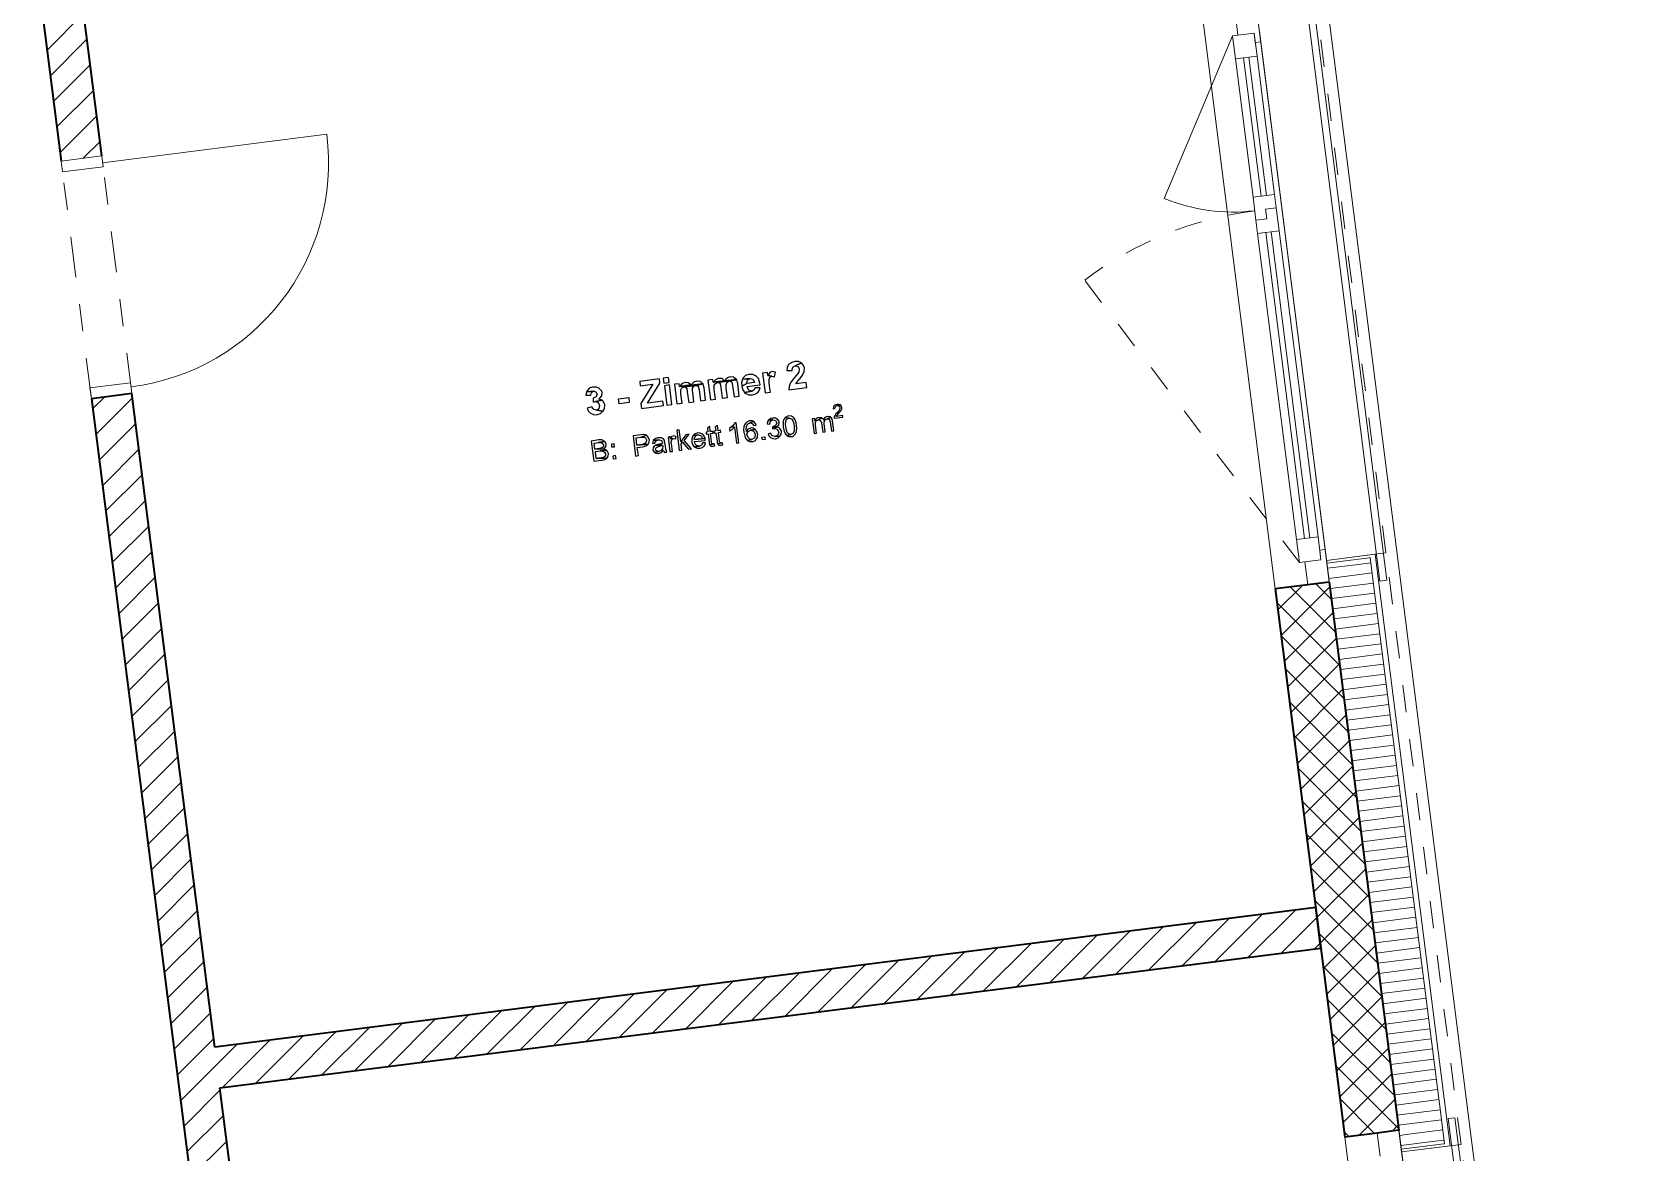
# Model space of a CAD drawing. Header units: metres. Extents: x 2713679.5 to 2713747.3, y 1226017.1 to 1226104.2.
# Drawn here: x 2713704.99 to 2713710.88, y 1226028.69 to 1226032.81 of the extents above; entities that cross this region are included whole.
import ezdxf

# ---------------------------------------------------------------- set-up
doc = ezdxf.new("R2010")
doc.units = ezdxf.units.M
doc.header["$MEASUREMENT"] = 0
doc.linetypes.add('Strich 2_1mm', pattern=[0.15, 0.1, -0.05])
doc.linetypes.add('Strichpunkt 3_1_1mm Achsen', pattern=[0.25, 0.15, -0.05, 0, -0.05])
doc.layers.add('plangrafiken', color=251, linetype='Continuous')
doc.layers.add('waende_stuetzen', color=250, linetype='Continuous')
doc.layers.add('texte', color=7, linetype='Continuous', true_color=0x000000)

msp = doc.modelspace()

# ---------------------------------------------------------------- linework, layer by layer
at = {"layer": 'plangrafiken', "color": 7, "linetype": 'Continuous', "lineweight": 13}
for p, q in [((2713709.6726, 1226032.9325), (2713709.9445, 1226030.7897)), ((2713709.9693, 1226030.7929), (2713709.6974, 1226032.9357)), ((2713709.9445, 1226030.7897), (2713709.9693, 1226030.7929)), ((2713710.2198, 1226028.8187), (2713710.195, 1226028.8156)), ((2713710.195, 1226028.8156), (2713710.467, 1226026.6728)), ((2713710.4918, 1226026.6759), (2713710.2198, 1226028.8187))]:
    msp.add_line(p, q, dxfattribs=at)
at = {"layer": 'texte'}
for points in [[(2713707.7959, 1226031.5961), (2713707.7843, 1226031.593), (2713707.7742, 1226031.5868), (2713707.7735, 1226031.586), (2713707.768, 1226031.5759), (2713707.7665, 1226031.5628), (2713707.7858, 1226031.5635), (2713707.7858, 1226031.5643), (2713707.7882, 1226031.5759), (2713707.7975, 1226031.5806), (2713707.8199, 1226031.5914), (2713707.8199, 1226031.5914), (2713707.8091, 1226031.5961)], [(2713707.8199, 1226031.5914), (2713707.7975, 1226031.5806), (2713707.8075, 1226031.5783), (2713707.8122, 1226031.569), (2713707.8122, 1226031.569), (2713707.8099, 1226031.5566), (2713707.806, 1226031.5512), (2713707.7959, 1226031.5388), (2713707.7897, 1226031.5318), (2713707.782, 1226031.521), (2713707.7773, 1226031.5124), (2713707.775, 1226031.5047), (2713707.7735, 1226031.4923), (2713707.8401, 1226031.5008), (2713707.8377, 1226031.5186), (2713707.7998, 1226031.514), (2713707.8037, 1226031.5194), (2713707.8044, 1226031.521), (2713707.813, 1226031.5318), (2713707.8176, 1226031.5372), (2713707.8238, 1226031.5457), (2713707.8253, 1226031.5488), (2713707.83, 1226031.5597), (2713707.83, 1226031.5604), (2713707.8308, 1226031.5728), (2713707.8277, 1226031.5821)], [(2713707.2987, 1226031.5326), (2713707.226, 1226031.5233), (2713707.2283, 1226031.507), (2713707.274, 1226031.5124), (2713707.2306, 1226031.442), (2713707.2329, 1226031.4234), (2713707.3135, 1226031.4342), (2713707.3111, 1226031.4505), (2713707.2546, 1226031.4435), (2713707.3003, 1226031.5171)], [(2713707.332, 1226031.5372), (2713707.3127, 1226031.5349), (2713707.315, 1226031.5171), (2713707.3344, 1226031.5194)], [(2713707.3359, 1226031.5101), (2713707.3166, 1226031.507), (2713707.3259, 1226031.4358), (2713707.3444, 1226031.4381)], [(2713707.3708, 1226031.514), (2713707.3537, 1226031.5124), (2713707.363, 1226031.4404), (2713707.3816, 1226031.4427), (2713707.377, 1226031.4776), (2713707.377, 1226031.4807), (2713707.377, 1226031.4923), (2713707.3808, 1226031.5), (2713707.3886, 1226031.5031), (2713707.4319, 1226031.5086), (2713707.459, 1226031.514), (2713707.4583, 1226031.5148), (2713707.3723, 1226031.5047)], [(2713707.4358, 1226031.524), (2713707.4242, 1226031.5202), (2713707.4234, 1226031.5194), (2713707.4149, 1226031.5101), (2713707.3723, 1226031.5047), (2713707.4583, 1226031.5148), (2713707.449, 1226031.5225), (2713707.4482, 1226031.5233)], [(2713707.3932, 1226031.5186), (2713707.3917, 1226031.5186), (2713707.3808, 1226031.514), (2713707.3723, 1226031.5047), (2713707.4149, 1226031.5101), (2713707.4056, 1226031.5171), (2713707.4056, 1226031.5179)], [(2713707.4319, 1226031.5086), (2713707.3886, 1226031.5031), (2713707.3948, 1226031.5024), (2713707.3986, 1226031.4985), (2713707.3986, 1226031.4977), (2713707.401, 1226031.4853), (2713707.4064, 1226031.4458), (2713707.425, 1226031.4482), (2713707.4211, 1226031.483), (2713707.4203, 1226031.4861), (2713707.4203, 1226031.4977), (2713707.425, 1226031.5055)], [(2713707.459, 1226031.514), (2713707.4319, 1226031.5086), (2713707.4405, 1226031.5055), (2713707.4412, 1226031.5047), (2713707.4443, 1226031.4923), (2713707.4498, 1226031.4513), (2713707.4683, 1226031.4536), (2713707.4629, 1226031.4993), (2713707.4621, 1226031.5031)], [(2713707.4947, 1226031.5302), (2713707.4769, 1226031.5279), (2713707.4862, 1226031.4559), (2713707.5047, 1226031.4582), (2713707.5001, 1226031.4931), (2713707.5001, 1226031.4962), (2713707.5001, 1226031.5086), (2713707.504, 1226031.5155), (2713707.5117, 1226031.5194), (2713707.5551, 1226031.5248), (2713707.5822, 1226031.5295), (2713707.5814, 1226031.5302), (2713707.4954, 1226031.5202)], [(2713707.5589, 1226031.5395), (2713707.5473, 1226031.5357), (2713707.5466, 1226031.5349), (2713707.538, 1226031.5256), (2713707.4954, 1226031.5202), (2713707.5814, 1226031.5302), (2713707.5721, 1226031.538), (2713707.5713, 1226031.5388)], [(2713707.5164, 1226031.5341), (2713707.5148, 1226031.5341), (2713707.504, 1226031.5295), (2713707.4954, 1226031.5202), (2713707.538, 1226031.5256), (2713707.5287, 1226031.5333), (2713707.5287, 1226031.5333)], [(2713707.5551, 1226031.5248), (2713707.5117, 1226031.5194), (2713707.5179, 1226031.5186), (2713707.5218, 1226031.514), (2713707.5218, 1226031.514), (2713707.5241, 1226031.5008), (2713707.5295, 1226031.4613), (2713707.5481, 1226031.4636), (2713707.5442, 1226031.4985), (2713707.5435, 1226031.5016), (2713707.5435, 1226031.5132), (2713707.5481, 1226031.521)], [(2713707.5822, 1226031.5295), (2713707.5551, 1226031.5248), (2713707.5636, 1226031.5217), (2713707.5644, 1226031.521), (2713707.5675, 1226031.5078), (2713707.5729, 1226031.4667), (2713707.5915, 1226031.4691), (2713707.5861, 1226031.5155), (2713707.5853, 1226031.5186)], [(2713707.6039, 1226031.531), (2713707.6, 1226031.5194), (2713707.6008, 1226031.5062), (2713707.6194, 1226031.5155), (2713707.6194, 1226031.5171), (2713707.6217, 1226031.5287), (2713707.6317, 1226031.5341)], [(2713707.6286, 1226031.5488), (2713707.6263, 1226031.5481), (2713707.6147, 1226031.5442), (2713707.6062, 1226031.5357), (2713707.6039, 1226031.531), (2713707.6317, 1226031.5341), (2713707.6418, 1226031.531), (2713707.6426, 1226031.5302), (2713707.648, 1226031.5194), (2713707.6194, 1226031.5155), (2713707.6008, 1226031.5062), (2713707.6008, 1226031.5047), (2713707.6046, 1226031.4923), (2713707.6108, 1226031.4822), (2713707.6387, 1226031.4877), (2713707.6379, 1226031.4877), (2713707.6271, 1226031.4915), (2713707.6255, 1226031.4923), (2713707.6209, 1226031.5039), (2713707.6681, 1226031.5101), (2713707.6658, 1226031.5217), (2713707.6619, 1226031.5333), (2713707.655, 1226031.5411), (2713707.6519, 1226031.5434), (2713707.641, 1226031.5481)], [(2713707.6952, 1226031.5558), (2713707.6774, 1226031.5535), (2713707.6867, 1226031.4815), (2713707.7061, 1226031.4838), (2713707.703, 1226031.5062), (2713707.7014, 1226031.521), (2713707.7014, 1226031.5302), (2713707.7045, 1226031.5388), (2713707.7115, 1226031.5419), (2713707.6968, 1226031.545)], [(2713707.7115, 1226031.5589), (2713707.7038, 1226031.5558), (2713707.7038, 1226031.5558), (2713707.6968, 1226031.545), (2713707.7115, 1226031.5419), (2713707.7208, 1226031.5395), (2713707.7247, 1226031.5573), (2713707.7239, 1226031.5573)], [(2713707.0308, 1226031.4853), (2713707.0285, 1226031.4729), (2713707.0463, 1226031.4722), (2713707.0494, 1226031.4822), (2713707.0571, 1226031.4869)], [(2713707.0556, 1226031.5024), (2713707.0525, 1226031.5016), (2713707.0409, 1226031.4977), (2713707.0401, 1226031.4969), (2713707.0316, 1226031.4877), (2713707.0308, 1226031.4853), (2713707.0571, 1226031.4869), (2713707.0649, 1226031.4846), (2713707.0695, 1226031.4768), (2713707.0664, 1226031.4675), (2713707.0664, 1226031.4667), (2713707.0548, 1226031.4621), (2713707.0548, 1226031.4466), (2713707.0633, 1226031.4489), (2713707.0881, 1226031.4544), (2713707.0765, 1226031.4582), (2713707.0788, 1226031.4598), (2713707.0866, 1226031.4698), (2713707.0881, 1226031.4807), (2713707.0866, 1226031.4869), (2713707.0788, 1226031.4962), (2713707.0788, 1226031.4969), (2713707.068, 1226031.5016)], [(2713707.0881, 1226031.4544), (2713707.0633, 1226031.4489), (2713707.0734, 1226031.4458), (2713707.0734, 1226031.4458), (2713707.0788, 1226031.435), (2713707.0788, 1226031.4342), (2713707.0765, 1226031.4226), (2713707.0672, 1226031.4172), (2713707.092, 1226031.4141), (2713707.0974, 1226031.4249), (2713707.0982, 1226031.4365), (2713707.0974, 1226031.4412), (2713707.0912, 1226031.4513)], [(2713707.1508, 1226031.4404), (2713707.1485, 1226031.459), (2713707.1857, 1226031.4636), (2713707.188, 1226031.4451), (2713707.1508, 1226031.4404)], [(2713707.6496, 1226031.5), (2713707.6457, 1226031.4915), (2713707.6387, 1226031.4877), (2713707.6108, 1226031.4822), (2713707.6163, 1226031.4784), (2713707.6271, 1226031.4737), (2713707.6403, 1226031.4737), (2713707.6488, 1226031.476), (2713707.6588, 1226031.4815), (2713707.6635, 1226031.4877), (2713707.6689, 1226031.4993)], [(2713707.0509, 1226031.4296), (2713707.0331, 1226031.4249), (2713707.037, 1226031.4149), (2713707.0455, 1226031.4063), (2713707.0564, 1226031.4017), (2713707.0687, 1226031.4009), (2713707.0711, 1226031.4017), (2713707.0827, 1226031.4056), (2713707.0912, 1226031.4133), (2713707.092, 1226031.4141), (2713707.0672, 1226031.4172), (2713707.0571, 1226031.4195)], [(2713707.7138, 1226031.3885), (2713707.7076, 1226031.387), (2713707.6999, 1226031.3816), (2713707.7154, 1226031.3816), (2713707.7154, 1226031.3816), (2713707.7247, 1226031.3792), (2713707.7293, 1226031.3715), (2713707.7293, 1226031.3692), (2713707.7254, 1226031.3614), (2713707.7239, 1226031.3607), (2713707.7154, 1226031.3568), (2713707.7309, 1226031.356), (2713707.7371, 1226031.363), (2713707.7386, 1226031.3723), (2713707.7386, 1226031.373), (2713707.7347, 1226031.3816), (2713707.734, 1226031.3823), (2713707.7254, 1226031.3878), (2713707.7239, 1226031.3885)], [(2713707.7603, 1226031.3901), (2713707.7572, 1226031.3862), (2713707.7533, 1226031.3769), (2713707.7533, 1226031.3746), (2713707.7525, 1226031.3661), (2713707.7533, 1226031.3552), (2713707.7541, 1226031.3506), (2713707.7564, 1226031.3405), (2713707.7603, 1226031.332), (2713707.7649, 1226031.3258), (2713707.7649, 1226031.325), (2713707.7812, 1226031.3281), (2713707.7781, 1226031.3281), (2713707.7704, 1226031.3328), (2713707.768, 1226031.3359), (2713707.7649, 1226031.3444), (2713707.7626, 1226031.356), (2713707.7618, 1226031.3653), (2713707.7626, 1226031.3754), (2713707.7642, 1226031.3823), (2713707.7657, 1226031.3847), (2713707.7735, 1226031.3885)], [(2713707.7727, 1226031.3963), (2713707.7673, 1226031.3947), (2713707.7603, 1226031.3901), (2713707.7735, 1226031.3885), (2713707.7773, 1226031.3885), (2713707.7851, 1226031.3839), (2713707.7874, 1226031.3808), (2713707.7905, 1226031.3723), (2713707.7928, 1226031.3599), (2713707.7936, 1226031.3521), (2713707.7928, 1226031.3421), (2713707.7913, 1226031.3351), (2713707.7889, 1226031.332), (2713707.7812, 1226031.3281), (2713707.7649, 1226031.325), (2713707.7727, 1226031.3212), (2713707.7827, 1226031.3204), (2713707.7882, 1226031.3212), (2713707.7951, 1226031.3266), (2713707.7982, 1226031.3304), (2713707.8021, 1226031.3397), (2713707.8021, 1226031.3413), (2713707.8029, 1226031.3506), (2713707.8021, 1226031.3614), (2713707.8006, 1226031.3707), (2713707.7982, 1226031.3785), (2713707.7967, 1226031.3816), (2713707.792, 1226031.3893), (2713707.7913, 1226031.3901), (2713707.7835, 1226031.3955), (2713707.7827, 1226031.3955)], [(2713707.8834, 1226031.3901), (2713707.8834, 1226031.3901), (2713707.8741, 1226031.387), (2713707.8687, 1226031.3792), (2713707.8757, 1226031.3792), (2713707.8826, 1226031.3823), (2713707.8943, 1226031.3893), (2713707.8935, 1226031.3893)], [(2713707.8943, 1226031.3893), (2713707.8826, 1226031.3823), (2713707.8904, 1226031.38), (2713707.8904, 1226031.38), (2713707.8935, 1226031.3715), (2713707.8981, 1226031.3366), (2713707.9074, 1226031.3374), (2713707.9036, 1226031.3684), (2713707.9036, 1226031.373), (2713707.9059, 1226031.3816), (2713707.9067, 1226031.3823), (2713707.9005, 1226031.3831)], [(2713707.9159, 1226031.3947), (2713707.9144, 1226031.3939), (2713707.9059, 1226031.3909), (2713707.9005, 1226031.3831), (2713707.9067, 1226031.3823), (2713707.9144, 1226031.3862), (2713707.9283, 1226031.3916), (2713707.9252, 1226031.3932)], [(2713707.9283, 1226031.3916), (2713707.9144, 1226031.3862), (2713707.9206, 1226031.3854), (2713707.9237, 1226031.3823), (2713707.926, 1226031.3746), (2713707.9299, 1226031.3405), (2713707.9392, 1226031.3413), (2713707.9345, 1226031.3785), (2713707.933, 1226031.3847)], [(2713707.9508, 1226031.4389), (2713707.9454, 1226031.4373), (2713707.9407, 1226031.4342), (2713707.9376, 1226031.4296), (2713707.9369, 1226031.4226), (2713707.9431, 1226031.4234), (2713707.9431, 1226031.4249), (2713707.9446, 1226031.4303), (2713707.9461, 1226031.4319), (2713707.9516, 1226031.4342), (2713707.9632, 1226031.4365), (2713707.9578, 1226031.4389)], [(2713707.9632, 1226031.4365), (2713707.9516, 1226031.4342), (2713707.9523, 1226031.4342), (2713707.9585, 1226031.4327), (2713707.9593, 1226031.4327), (2713707.9616, 1226031.4265), (2713707.9616, 1226031.4257), (2713707.9601, 1226031.4195), (2713707.9593, 1226031.418), (2713707.9562, 1226031.4133), (2713707.9508, 1226031.4071), (2713707.9469, 1226031.404), (2713707.9438, 1226031.3994), (2713707.9431, 1226031.3978), (2713707.9407, 1226031.3916), (2713707.94, 1226031.3878), (2713707.9725, 1226031.3916), (2713707.9717, 1226031.3978), (2713707.9477, 1226031.3947), (2713707.95, 1226031.3978), (2713707.9508, 1226031.3994), (2713707.9562, 1226031.4056), (2713707.9609, 1226031.411), (2713707.9647, 1226031.4149), (2713707.9647, 1226031.4156), (2713707.9678, 1226031.4218), (2713707.9678, 1226031.4272), (2713707.9671, 1226031.4319)], [(2713707.3715, 1226031.3452), (2713707.3622, 1226031.3436), (2713707.3715, 1226031.2693), (2713707.3808, 1226031.2708), (2713707.3785, 1226031.2925), (2713707.3839, 1226031.2995), (2713707.377, 1226031.3026)], [(2713707.4389, 1226031.3343), (2713707.4374, 1226031.3335), (2713707.4281, 1226031.3304), (2713707.4219, 1226031.3243), (2713707.4397, 1226031.3266), (2713707.4436, 1226031.3266), (2713707.4521, 1226031.3227), (2713707.4529, 1226031.3219), (2713707.4567, 1226031.3126), (2713707.4265, 1226031.3095), (2713707.466, 1226031.3134), (2713707.4629, 1226031.3219), (2713707.4575, 1226031.3289), (2713707.4567, 1226031.3297), (2713707.4482, 1226031.3335)], [(2713707.4831, 1226031.3576), (2713707.4745, 1226031.3514), (2713707.4761, 1226031.3374), (2713707.4699, 1226031.3366), (2713707.4707, 1226031.3297), (2713707.4776, 1226031.3304), (2713707.4815, 1226031.2995), (2713707.4815, 1226031.2979), (2713707.4838, 1226031.2886), (2713707.4962, 1226031.2933), (2713707.4931, 1226031.2933), (2713707.4916, 1226031.2948), (2713707.49, 1226031.3002), (2713707.4862, 1226031.332), (2713707.4954, 1226031.3328), (2713707.4947, 1226031.3397), (2713707.4854, 1226031.339)], [(2713707.5117, 1226031.3614), (2713707.5032, 1226031.3545), (2713707.5055, 1226031.3413), (2713707.4985, 1226031.3405), (2713707.4993, 1226031.3335), (2713707.5063, 1226031.3343), (2713707.5102, 1226031.3033), (2713707.5102, 1226031.301), (2713707.5125, 1226031.2925), (2713707.5256, 1226031.2971), (2713707.5218, 1226031.2971), (2713707.5202, 1226031.2987), (2713707.5195, 1226031.3041), (2713707.5156, 1226031.3351), (2713707.5241, 1226031.3366), (2713707.5233, 1226031.3436), (2713707.514, 1226031.3421)], [(2713707.5636, 1226031.356), (2713707.5558, 1226031.3498), (2713707.5566, 1226031.3405), (2713707.5574, 1226031.3413), (2713707.5659, 1226031.3467), (2713707.5667, 1226031.3475), (2713707.5737, 1226031.3545)], [(2713707.5806, 1226031.3715), (2713707.5752, 1226031.3715), (2713707.5737, 1226031.3684), (2713707.5682, 1226031.3599), (2713707.5636, 1226031.356), (2713707.5737, 1226031.3545), (2713707.5814, 1226031.2964), (2713707.5899, 1226031.2971)], [(2713707.6302, 1226031.3785), (2713707.6279, 1226031.3777), (2713707.6194, 1226031.3738), (2713707.6132, 1226031.3676), (2713707.6108, 1226031.3637), (2713707.6085, 1226031.356), (2713707.6077, 1226031.3467), (2713707.6085, 1226031.3351), (2713707.6093, 1226031.3335), (2713707.6116, 1226031.3227), (2713707.6147, 1226031.3142), (2713707.6194, 1226031.308), (2713707.6217, 1226031.3064), (2713707.6379, 1226031.3095), (2713707.6302, 1226031.3111), (2713707.624, 1226031.3165), (2713707.6209, 1226031.3258), (2713707.6201, 1226031.3289), (2713707.6232, 1226031.3374), (2713707.6248, 1226031.3397), (2713707.6178, 1226031.3397), (2713707.617, 1226031.349), (2713707.6178, 1226031.3568), (2713707.6186, 1226031.3591), (2713707.6232, 1226031.3668), (2713707.631, 1226031.3707), (2713707.6457, 1226031.3754), (2713707.6403, 1226031.3777)], [(2713707.6341, 1226031.3521), (2713707.6333, 1226031.3514), (2713707.6248, 1226031.3483), (2713707.6232, 1226031.3475), (2713707.6178, 1226031.3397), (2713707.6248, 1226031.3397), (2713707.6333, 1226031.3436), (2713707.6503, 1226031.3467), (2713707.6434, 1226031.3514)], [(2713707.6503, 1226031.3467), (2713707.6333, 1226031.3436), (2713707.6356, 1226031.3436), (2713707.6441, 1226031.3405), (2713707.6465, 1226031.3382), (2713707.6503, 1226031.3289), (2713707.6503, 1226031.3243), (2713707.6472, 1226031.3157), (2713707.6465, 1226031.3142), (2713707.6379, 1226031.3095), (2713707.6217, 1226031.3064), (2713707.6294, 1226031.3026), (2713707.6395, 1226031.3018), (2713707.6426, 1226031.3026), (2713707.6511, 1226031.3064), (2713707.6526, 1226031.3088), (2713707.6581, 1226031.3173), (2713707.6588, 1226031.3212), (2713707.6596, 1226031.3304), (2713707.6588, 1226031.3304), (2713707.6565, 1226031.3397)], [(2713707.6457, 1226031.3754), (2713707.631, 1226031.3707), (2713707.6317, 1226031.3707), (2713707.6403, 1226031.3676), (2713707.6449, 1226031.3607), (2713707.6542, 1226031.3622), (2713707.6519, 1226031.3684)], [(2713707.6999, 1226031.3816), (2713707.696, 1226031.3761), (2713707.6945, 1226031.3668), (2713707.7038, 1226031.3661), (2713707.7038, 1226031.3684), (2713707.7069, 1226031.3769), (2713707.7069, 1226031.3769), (2713707.7154, 1226031.3816)], [(2713707.7069, 1226031.3335), (2713707.6976, 1226031.3304), (2713707.7007, 1226031.3235), (2713707.7069, 1226031.3165), (2713707.7146, 1226031.3134), (2713707.7239, 1226031.3126), (2713707.7254, 1226031.3126), (2713707.734, 1226031.3157), (2713707.7409, 1226031.3219), (2713707.7231, 1226031.3204), (2713707.7223, 1226031.3204), (2713707.7138, 1226031.3227), (2713707.7115, 1226031.3243)], [(2713707.7138, 1226031.3568), (2713707.7138, 1226031.349), (2713707.72, 1226031.3506), (2713707.7301, 1226031.356), (2713707.7309, 1226031.356), (2713707.7154, 1226031.3568)], [(2713707.7301, 1226031.356), (2713707.72, 1226031.3506), (2713707.7223, 1226031.3506), (2713707.7309, 1226031.3475), (2713707.7324, 1226031.3467), (2713707.7363, 1226031.3382), (2713707.7371, 1226031.3351), (2713707.7332, 1226031.3266), (2713707.7316, 1226031.3243), (2713707.7231, 1226031.3204), (2713707.7409, 1226031.3219), (2713707.7456, 1226031.3297), (2713707.7464, 1226031.339), (2713707.7456, 1226031.3428), (2713707.7409, 1226031.3506), (2713707.7386, 1226031.3529)], [(2713707.8679, 1226031.387), (2713707.8594, 1226031.3862), (2713707.8664, 1226031.332), (2713707.8757, 1226031.3335), (2713707.8718, 1226031.3614), (2713707.8718, 1226031.3637), (2713707.8718, 1226031.373), (2713707.8757, 1226031.3792), (2713707.8687, 1226031.3792)], [(2713707.0757, 1226031.308), (2713707.0478, 1226031.3041), (2713707.0579, 1226031.2298), (2713707.0858, 1226031.2336), (2713707.0889, 1226031.2336), (2713707.0982, 1226031.236), (2713707.1051, 1226031.2406), (2713707.0664, 1226031.2398), (2713707.0633, 1226031.2654), (2713707.0804, 1226031.2677), (2713707.1036, 1226031.2708), (2713707.0951, 1226031.2747), (2713707.0959, 1226031.2755), (2713707.0618, 1226031.2739), (2713707.0595, 1226031.2964), (2713707.0742, 1226031.2987), (2713707.0982, 1226031.3026), (2713707.0897, 1226031.3072), (2713707.0866, 1226031.308)], [(2713707.0982, 1226031.3026), (2713707.0742, 1226031.2987), (2713707.0765, 1226031.2987), (2713707.0858, 1226031.2987), (2713707.0912, 1226031.2956), (2713707.0935, 1226031.2894), (2713707.0928, 1226031.2824), (2713707.0873, 1226031.2786), (2713707.078, 1226031.2762), (2713707.0618, 1226031.2739), (2713707.0959, 1226031.2755), (2713707.102, 1226031.2824), (2713707.1028, 1226031.2917), (2713707.1028, 1226031.2925), (2713707.099, 1226031.301)], [(2713707.1036, 1226031.2708), (2713707.0804, 1226031.2677), (2713707.0819, 1226031.2677), (2713707.0912, 1226031.2677), (2713707.0974, 1226031.2638), (2713707.1005, 1226031.2569), (2713707.1005, 1226031.2507), (2713707.0966, 1226031.246), (2713707.0912, 1226031.2429), (2713707.085, 1226031.2422), (2713707.0664, 1226031.2398), (2713707.1051, 1226031.2406), (2713707.1098, 1226031.2484), (2713707.1106, 1226031.2491), (2713707.1113, 1226031.2584), (2713707.1106, 1226031.2608), (2713707.1059, 1226031.2693)], [(2713707.1322, 1226031.2941), (2713707.1222, 1226031.2925), (2713707.123, 1226031.2824), (2713707.1338, 1226031.2832)], [(2713707.2298, 1226031.3274), (2713707.2019, 1226031.3235), (2713707.2112, 1226031.2491), (2713707.2213, 1226031.2507), (2713707.2174, 1226031.2809), (2713707.236, 1226031.2832), (2713707.2422, 1226031.284), (2713707.2515, 1226031.2879), (2713707.2577, 1226031.2925), (2713707.2159, 1226031.2894), (2713707.2128, 1226031.3157), (2713707.2321, 1226031.3188), (2713707.2507, 1226031.3258), (2713707.2507, 1226031.3258), (2713707.2414, 1226031.3281), (2713707.2399, 1226031.3281)], [(2713707.2507, 1226031.3258), (2713707.2321, 1226031.3188), (2713707.2414, 1226031.3188), (2713707.2476, 1226031.3157), (2713707.2515, 1226031.308), (2713707.2515, 1226031.3057), (2713707.2484, 1226031.2971), (2713707.2453, 1226031.2948), (2713707.2352, 1226031.2917), (2713707.2159, 1226031.2894), (2713707.2577, 1226031.2925), (2713707.2608, 1226031.2995), (2713707.2616, 1226031.3095), (2713707.2608, 1226031.3103), (2713707.2577, 1226031.3188)], [(2713707.2755, 1226031.3057), (2713707.2755, 1226031.3057), (2713707.2732, 1226031.2964), (2713707.2817, 1226031.2964), (2713707.2856, 1226031.3049), (2713707.2856, 1226031.3049), (2713707.2949, 1226031.308)], [(2713707.2856, 1226031.2886), (2713707.2794, 1226031.2848), (2713707.2755, 1226031.2793), (2713707.2747, 1226031.2716), (2713707.2755, 1226031.2685), (2713707.2809, 1226031.2615), (2713707.2964, 1226031.2662), (2713707.2879, 1226031.2677), (2713707.284, 1226031.2731), (2713707.2848, 1226031.2778), (2713707.2879, 1226031.2809), (2713707.2956, 1226031.284), (2713707.3026, 1226031.2863), (2713707.3104, 1226031.2894)], [(2713707.2949, 1226031.3157), (2713707.2918, 1226031.3157), (2713707.2833, 1226031.3126), (2713707.2825, 1226031.3126), (2713707.2755, 1226031.3057), (2713707.2949, 1226031.308), (2713707.2972, 1226031.308), (2713707.3057, 1226031.3064), (2713707.3096, 1226031.2987), (2713707.3096, 1226031.2964), (2713707.3042, 1226031.2941), (2713707.2933, 1226031.291), (2713707.2856, 1226031.2886), (2713707.3104, 1226031.2894), (2713707.3111, 1226031.2863), (2713707.3104, 1226031.2762), (2713707.3049, 1226031.2693), (2713707.3049, 1226031.2693), (2713707.3135, 1226031.2693), (2713707.3166, 1226031.2623), (2713707.3259, 1226031.2638), (2713707.3228, 1226031.27), (2713707.322, 1226031.2739), (2713707.3204, 1226031.2863), (2713707.3189, 1226031.2979), (2713707.3173, 1226031.3064), (2713707.3135, 1226031.3126), (2713707.3065, 1226031.3157), (2713707.3049, 1226031.3157)], [(2713707.3382, 1226031.3204), (2713707.3305, 1226031.3188), (2713707.3367, 1226031.2654), (2713707.346, 1226031.2662), (2713707.3429, 1226031.2948), (2713707.3421, 1226031.2956), (2713707.3429, 1226031.3057), (2713707.3452, 1226031.3111), (2713707.3506, 1226031.3134), (2713707.3398, 1226031.3119)], [(2713707.3499, 1226031.3227), (2713707.3444, 1226031.3204), (2713707.3444, 1226031.3204), (2713707.3398, 1226031.3119), (2713707.3506, 1226031.3134), (2713707.3576, 1226031.3119), (2713707.3599, 1226031.3212), (2713707.3592, 1226031.3212)], [(2713707.4079, 1226031.3289), (2713707.3955, 1226031.3274), (2713707.377, 1226031.3026), (2713707.3839, 1226031.2995), (2713707.4048, 1226031.2739), (2713707.4165, 1226031.2755), (2713707.3894, 1226031.3064)], [(2713707.4219, 1226031.3243), (2713707.4196, 1226031.3212), (2713707.4172, 1226031.3126), (2713707.4172, 1226031.3026), (2713707.418, 1226031.2987), (2713707.4211, 1226031.2894), (2713707.4265, 1226031.2824), (2713707.4459, 1226031.2855), (2713707.442, 1226031.2855), (2713707.4335, 1226031.2886), (2713707.4304, 1226031.2925), (2713707.4273, 1226031.3018), (2713707.4668, 1226031.3064), (2713707.4668, 1226031.3095), (2713707.466, 1226031.3134), (2713707.4265, 1226031.3095), (2713707.4265, 1226031.3126), (2713707.4296, 1226031.3212), (2713707.4312, 1226031.3227), (2713707.4397, 1226031.3266)], [(2713707.4583, 1226031.2979), (2713707.4583, 1226031.2971), (2713707.4536, 1226031.2894), (2713707.4459, 1226031.2855), (2713707.4265, 1226031.2824), (2713707.4281, 1226031.2817), (2713707.4366, 1226031.2778), (2713707.4467, 1226031.2778), (2713707.4536, 1226031.2793), (2713707.4614, 1226031.284), (2713707.4652, 1226031.2894), (2713707.4683, 1226031.2979)], [(2713707.5001, 1226031.2941), (2713707.4962, 1226031.2933), (2713707.4838, 1226031.2886), (2713707.4877, 1226031.2855), (2713707.4962, 1226031.2848), (2713707.5024, 1226031.2863)], [(2713707.5295, 1226031.2979), (2713707.5256, 1226031.2971), (2713707.5125, 1226031.2925), (2713707.5171, 1226031.2886), (2713707.5249, 1226031.2886), (2713707.5318, 1226031.2902)], [(2713707.6767, 1226031.308), (2713707.6751, 1226031.3188), (2713707.6859, 1226031.3196), (2713707.6867, 1226031.3095), (2713707.6767, 1226031.308)], [(2713707.1377, 1226031.2507), (2713707.1276, 1226031.2491), (2713707.1284, 1226031.2391), (2713707.1392, 1226031.2398)], [(2713707.3049, 1226031.2693), (2713707.2964, 1226031.2662), (2713707.2809, 1226031.2615), (2713707.2848, 1226031.2592), (2713707.2949, 1226031.2584), (2713707.2956, 1226031.2584), (2713707.3049, 1226031.2615), (2713707.3065, 1226031.2623), (2713707.3135, 1226031.2693)]]:
    msp.add_lwpolyline(points, close=True, dxfattribs=at)
at = {"layer": 'waende_stuetzen', "color": 7, "linetype": 'Continuous', "lineweight": 18}
for p, q in [((2713710.8808, 1226021.9422), (2713707.5779, 1226047.9685)), ((2713710.8808, 1226021.9422), (2713707.9455, 1226045.0717)), ((2713710.8808, 1226021.9422), (2713708.7229, 1226038.9458)), ((2713709.9468, 1226030.8908), (2713709.7484, 1226030.8656)), ((2713709.9071, 1226030.8858), (2713709.7484, 1226030.8656)), ((2713709.7484, 1226030.8656), (2713709.7585, 1226030.7863)), ((2713709.7484, 1226030.8656), (2713709.7496, 1226030.8557)), ((2713709.9059, 1226030.8756), (2713709.7496, 1226030.8557)), ((2713709.9059, 1226030.8756), (2713709.9084, 1226030.8759)), ((2713709.927, 1226030.8883), (2713709.9071, 1226030.8858)), ((2713709.9172, 1226030.8064), (2713709.9084, 1226030.8759)), ((2713710.2027, 1226028.7157), (2713709.927, 1226030.8883)), ((2713709.9666, 1226030.8933), (2713709.9468, 1226030.8908)), ((2713709.7496, 1226030.8557), (2713709.7585, 1226030.7863)), ((2713710.1728, 1226028.7926), (2713709.9172, 1226030.8064)), ((2713710.0241, 1226028.6931), (2713710.014, 1226028.7724)), ((2713710.0228, 1226028.703), (2713710.014, 1226028.7724)), ((2713710.1816, 1226028.7231), (2713710.1728, 1226028.7926)), ((2713710.0228, 1226028.703), (2713710.1791, 1226028.7228)), ((2713710.0241, 1226028.6931), (2713710.0228, 1226028.703)), ((2713710.2225, 1226028.7183), (2713710.0241, 1226028.6931)), ((2713710.0241, 1226028.6931), (2713710.1828, 1226028.7132)), ((2713710.1791, 1226028.7228), (2713710.1816, 1226028.7231)), ((2713710.2027, 1226028.7157), (2713710.1828, 1226028.7132)), ((2713710.2423, 1226028.7208), (2713710.2225, 1226028.7183))]:
    msp.add_line(p, q, dxfattribs=at)
at = {"layer": 'waende_stuetzen', "color": 7, "linetype": 'Continuous', "lineweight": 35}
for p, q in [((2713704.9947, 1226033.1756), (2713705.1018, 1226032.3323)), ((2713705.2506, 1226032.3512), (2713705.1624, 1226033.0456)), ((2713705.3614, 1226031.4782), (2713705.2126, 1226031.4593)), ((2713705.2126, 1226031.4593), (2713705.6242, 1226028.2153)), ((2713705.666, 1226029.0775), (2713705.3614, 1226031.4782)), ((2713709.6791, 1226030.7762), (2713709.56, 1226030.7611)), ((2713709.56, 1226030.7611), (2713709.8156, 1226028.7473)), ((2713709.7585, 1226030.7863), (2713709.6791, 1226030.7762)), ((2713709.7585, 1226030.7863), (2713710.014, 1226028.7724)), ((2713709.7086, 1226029.5905), (2713705.666, 1226029.0775)), ((2713709.7275, 1226029.4417), (2713709.7086, 1226029.5905)), ((2713705.6849, 1226028.9287), (2713709.7275, 1226029.4417)), ((2713705.773, 1226028.2342), (2713705.6849, 1226028.9287)), ((2713709.9347, 1226028.7624), (2713709.8156, 1226028.7473)), ((2713710.014, 1226028.7724), (2713709.9347, 1226028.7624))]:
    msp.add_line(p, q, dxfattribs=at)
at = {"layer": 'waende_stuetzen', "color": 18, "linetype": 'Continuous', "lineweight": 0, "true_color": 0x000000}
for p, q in [((2713705.05, 1226032.74), (2713705.1842, 1226032.8742)), ((2713705.062, 1226032.6459), (2713705.1961, 1226032.7801)), ((2713705.0739, 1226032.5518), (2713705.2081, 1226032.686)), ((2713705.0859, 1226032.4577), (2713705.22, 1226032.5919)), ((2713705.0978, 1226032.3636), (2713705.232, 1226032.4977)), ((2713705.1829, 1226032.3426), (2713705.2439, 1226032.4036)), ((2713705.2172, 1226031.4223), (2713705.2603, 1226031.4654)), ((2713705.2292, 1226031.3282), (2713705.3634, 1226031.4624)), ((2713705.2411, 1226031.2341), (2713705.3753, 1226031.3683)), ((2713705.2531, 1226031.14), (2713705.3873, 1226031.2742)), ((2713705.265, 1226031.0459), (2713705.3992, 1226031.18)), ((2713705.277, 1226030.9517), (2713705.4111, 1226031.0859)), ((2713705.2889, 1226030.8576), (2713705.4231, 1226030.9918)), ((2713705.3009, 1226030.7635), (2713705.435, 1226030.8977)), ((2713705.3128, 1226030.6694), (2713705.447, 1226030.8035)), ((2713709.8657, 1226030.8512), (2713709.752, 1226030.8368)), ((2713709.7867, 1226030.8034), (2713709.7568, 1226030.7996)), ((2713709.9155, 1226030.8198), (2713709.7867, 1226030.8034)), ((2713709.9108, 1226030.857), (2713709.8657, 1226030.8512)), ((2713709.5699, 1226030.6838), (2713709.6598, 1226030.7738)), ((2713709.5818, 1226030.5897), (2713709.7607, 1226030.7686)), ((2713709.782, 1226030.6006), (2713709.6146, 1226030.768)), ((2713709.7666, 1226030.7221), (2713709.7087, 1226030.78)), ((2713709.9202, 1226030.7826), (2713709.7615, 1226030.7624)), ((2713709.9249, 1226030.7454), (2713709.7662, 1226030.7252)), ((2713705.3247, 1226030.5753), (2713705.4589, 1226030.7094)), ((2713709.7974, 1226030.4792), (2713709.5665, 1226030.7101)), ((2713709.9297, 1226030.7081), (2713709.7709, 1226030.688)), ((2713709.5937, 1226030.4955), (2713709.7726, 1226030.6744)), ((2713709.9344, 1226030.6709), (2713709.7756, 1226030.6508)), ((2713709.9391, 1226030.6337), (2713709.7804, 1226030.6136)), ((2713705.3367, 1226030.4811), (2713705.4709, 1226030.6153)), ((2713709.8128, 1226030.3577), (2713709.5819, 1226030.5886)), ((2713709.6057, 1226030.4014), (2713709.7846, 1226030.5803)), ((2713709.9438, 1226030.5965), (2713709.7851, 1226030.5764)), ((2713705.3486, 1226030.387), (2713705.4828, 1226030.5212)), ((2713709.9485, 1226030.5593), (2713709.7898, 1226030.5392)), ((2713709.9533, 1226030.5221), (2713709.7945, 1226030.502)), ((2713709.8283, 1226030.2362), (2713709.5974, 1226030.4671)), ((2713709.6176, 1226030.3073), (2713709.7965, 1226030.4862)), ((2713709.958, 1226030.4849), (2713709.7993, 1226030.4648)), ((2713709.9627, 1226030.4477), (2713709.804, 1226030.4276)), ((2713705.3606, 1226030.2929), (2713705.4948, 1226030.4271)), ((2713709.6296, 1226030.2132), (2713709.8085, 1226030.3921)), ((2713709.9674, 1226030.4105), (2713709.8087, 1226030.3904)), ((2713705.3725, 1226030.1988), (2713705.5067, 1226030.3329)), ((2713709.8437, 1226030.1147), (2713709.6128, 1226030.3456)), ((2713709.9721, 1226030.3733), (2713709.8134, 1226030.3532)), ((2713709.9769, 1226030.3361), (2713709.8181, 1226030.316)), ((2713709.6415, 1226030.1191), (2713709.8204, 1226030.298)), ((2713709.9816, 1226030.2989), (2713709.8229, 1226030.2788)), ((2713705.3845, 1226030.1046), (2713705.5186, 1226030.2388)), ((2713709.8591, 1226029.9932), (2713709.6282, 1226030.2241)), ((2713709.9863, 1226030.2617), (2713709.8276, 1226030.2416)), ((2713709.991, 1226030.2245), (2713709.8323, 1226030.2044)), ((2713709.6535, 1226030.0249), (2713709.8324, 1226030.2038)), ((2713709.9958, 1226030.1873), (2713709.837, 1226030.1672)), ((2713705.3964, 1226030.0105), (2713705.5306, 1226030.1447)), ((2713709.8745, 1226029.8717), (2713709.6436, 1226030.1027)), ((2713709.6654, 1226029.9308), (2713709.8443, 1226030.1097)), ((2713710.0005, 1226030.1501), (2713709.8417, 1226030.13)), ((2713710.0052, 1226030.1129), (2713709.8465, 1226030.0928)), ((2713705.4084, 1226029.9164), (2713705.5425, 1226030.0506)), ((2713710.0099, 1226030.0757), (2713709.8512, 1226030.0556)), ((2713710.0146, 1226030.0385), (2713709.8559, 1226030.0184)), ((2713709.8899, 1226029.7503), (2713709.659, 1226029.9812)), ((2713709.6774, 1226029.8367), (2713709.8563, 1226030.0156)), ((2713710.0194, 1226030.0013), (2713709.8606, 1226029.9812)), ((2713705.4203, 1226029.8223), (2713705.5545, 1226029.9565)), ((2713709.6893, 1226029.7426), (2713709.8682, 1226029.9215)), ((2713710.0241, 1226029.9641), (2713709.8654, 1226029.944)), ((2713710.0288, 1226029.9269), (2713709.8701, 1226029.9068)), ((2713705.4322, 1226029.7282), (2713705.5664, 1226029.8623)), ((2713709.9053, 1226029.6288), (2713709.6744, 1226029.8597)), ((2713710.0335, 1226029.8897), (2713709.8748, 1226029.8696)), ((2713709.7012, 1226029.6485), (2713709.8801, 1226029.8274)), ((2713710.0382, 1226029.8525), (2713709.8795, 1226029.8324)), ((2713710.043, 1226029.8153), (2713709.8842, 1226029.7952)), ((2713705.4442, 1226029.634), (2713705.5784, 1226029.7682)), ((2713710.0477, 1226029.7781), (2713709.889, 1226029.758)), ((2713710.0524, 1226029.7409), (2713709.8937, 1226029.7208)), ((2713709.9208, 1226029.5073), (2713709.6899, 1226029.7382)), ((2713709.7132, 1226029.5543), (2713709.8921, 1226029.7332)), ((2713710.0571, 1226029.7037), (2713709.8984, 1226029.6836)), ((2713705.4561, 1226029.5399), (2713705.5903, 1226029.6741)), ((2713709.7251, 1226029.4602), (2713709.904, 1226029.6391)), ((2713710.0618, 1226029.6665), (2713709.9031, 1226029.6464)), ((2713710.0666, 1226029.6293), (2713709.9078, 1226029.6092)), ((2713705.4681, 1226029.4458), (2713705.6023, 1226029.58)), ((2713709.3391, 1226029.3924), (2713709.5123, 1226029.5656)), ((2713709.4606, 1226029.4078), (2713709.6338, 1226029.581)), ((2713709.9362, 1226029.3858), (2713709.7053, 1226029.6167)), ((2713710.0713, 1226029.5921), (2713709.9126, 1226029.572)), ((2713708.9747, 1226029.3462), (2713709.1479, 1226029.5193)), ((2713709.0962, 1226029.3616), (2713709.2693, 1226029.5347)), ((2713709.2176, 1226029.377), (2713709.3908, 1226029.5502)), ((2713709.5821, 1226029.4232), (2713709.7132, 1226029.5543)), ((2713709.7371, 1226029.3661), (2713709.916, 1226029.545)), ((2713710.076, 1226029.5549), (2713709.9173, 1226029.5348)), ((2713710.0807, 1226029.5177), (2713709.922, 1226029.4976)), ((2713705.48, 1226029.3517), (2713705.6142, 1226029.4858)), ((2713708.4888, 1226029.2845), (2713708.6619, 1226029.4577)), ((2713708.6102, 1226029.2999), (2713708.7834, 1226029.4731)), ((2713708.7317, 1226029.3153), (2713708.9049, 1226029.4885)), ((2713708.8532, 1226029.3307), (2713709.0264, 1226029.5039)), ((2713709.7036, 1226029.4387), (2713709.7251, 1226029.4602)), ((2713709.9516, 1226029.2643), (2713709.7207, 1226029.4952)), ((2713709.749, 1226029.272), (2713709.9279, 1226029.4509)), ((2713710.0855, 1226029.4805), (2713709.9267, 1226029.4604)), ((2713705.492, 1226029.2576), (2713705.6261, 1226029.3917)), ((2713708.0028, 1226029.2228), (2713708.176, 1226029.396)), ((2713708.1243, 1226029.2382), (2713708.2975, 1226029.4114)), ((2713708.2458, 1226029.2536), (2713708.419, 1226029.4268)), ((2713708.3673, 1226029.2691), (2713708.5404, 1226029.4422)), ((2713710.0902, 1226029.4433), (2713709.9314, 1226029.4232)), ((2713710.0949, 1226029.4061), (2713709.9362, 1226029.3859)), ((2713707.5169, 1226029.1611), (2713707.6901, 1226029.3343)), ((2713707.6384, 1226029.1766), (2713707.8116, 1226029.3497)), ((2713707.7599, 1226029.192), (2713707.933, 1226029.3652)), ((2713707.8813, 1226029.2074), (2713708.0545, 1226029.3806)), ((2713709.967, 1226029.1429), (2713709.7361, 1226029.3738)), ((2713709.761, 1226029.1778), (2713709.9399, 1226029.3567)), ((2713710.0996, 1226029.3689), (2713709.9409, 1226029.3487)), ((2713710.1043, 1226029.3317), (2713709.9456, 1226029.3115)), ((2713705.5039, 1226029.1634), (2713705.6381, 1226029.2976)), ((2713707.031, 1226029.0995), (2713707.2041, 1226029.2727)), ((2713707.1524, 1226029.1149), (2713707.3256, 1226029.2881)), ((2713707.2739, 1226029.1303), (2713707.4471, 1226029.3035)), ((2713707.3954, 1226029.1457), (2713707.5686, 1226029.3189)), ((2713710.1091, 1226029.2945), (2713709.9503, 1226029.2743)), ((2713706.545, 1226029.0378), (2713706.7182, 1226029.211)), ((2713706.6665, 1226029.0532), (2713706.8397, 1226029.2264)), ((2713706.788, 1226029.0686), (2713706.9612, 1226029.2418)), ((2713706.9095, 1226029.0841), (2713707.0827, 1226029.2572)), ((2713709.9824, 1226029.0214), (2713709.7515, 1226029.2523)), ((2713709.7729, 1226029.0837), (2713709.9518, 1226029.2626)), ((2713710.1138, 1226029.2573), (2713709.9551, 1226029.2371)), ((2713710.1185, 1226029.2201), (2713709.9598, 1226029.1999)), ((2713705.5159, 1226029.0693), (2713705.65, 1226029.2035)), ((2713706.1806, 1226028.9916), (2713706.3538, 1226029.1647)), ((2713706.3021, 1226029.007), (2713706.4752, 1226029.1802)), ((2713706.4235, 1226029.0224), (2713706.5967, 1226029.1956)), ((2713709.7849, 1226028.9896), (2713709.9638, 1226029.1685)), ((2713710.1232, 1226029.1829), (2713709.9645, 1226029.1627)), ((2713705.5278, 1226028.9752), (2713705.662, 1226029.1094)), ((2713705.6946, 1226028.9299), (2713705.8678, 1226029.1031)), ((2713705.8161, 1226028.9453), (2713705.9893, 1226029.1185)), ((2713705.9376, 1226028.9607), (2713706.1108, 1226029.1339)), ((2713706.0591, 1226028.9761), (2713706.2323, 1226029.1493)), ((2713709.9979, 1226028.8999), (2713709.7669, 1226029.1308)), ((2713710.1279, 1226029.1457), (2713709.9692, 1226029.1255)), ((2713710.1327, 1226029.1085), (2713709.9739, 1226029.0883)), ((2713705.6739, 1226029.0152), (2713705.7463, 1226029.0877)), ((2713709.7968, 1226028.8955), (2713709.9757, 1226029.0744)), ((2713710.1374, 1226029.0713), (2713709.9787, 1226029.0511)), ((2713710.1421, 1226029.0341), (2713709.9834, 1226029.0139)), ((2713705.5397, 1226028.8811), (2713705.6739, 1226029.0152)), ((2713710.0133, 1226028.7784), (2713709.7824, 1226029.0093)), ((2713709.8088, 1226028.8014), (2713709.9877, 1226028.9803)), ((2713710.1468, 1226028.9969), (2713709.9881, 1226028.9767)), ((2713705.5517, 1226028.7869), (2713705.6859, 1226028.9211)), ((2713710.1515, 1226028.9597), (2713709.9928, 1226028.9395)), ((2713710.1563, 1226028.9225), (2713709.9975, 1226028.9023)), ((2713709.9245, 1226028.7611), (2713709.7978, 1226028.8878)), ((2713709.8673, 1226028.7538), (2713709.9996, 1226028.8861)), ((2713710.161, 1226028.8853), (2713710.0023, 1226028.8651)), ((2713705.5636, 1226028.6928), (2713705.6978, 1226028.827)), ((2713710.1657, 1226028.8481), (2713710.007, 1226028.8279)), ((2713710.1704, 1226028.8109), (2713710.0117, 1226028.7907)), ((2713709.8304, 1226028.7491), (2713709.8132, 1226028.7663)), ((2713709.9888, 1226028.7692), (2713710.0115, 1226028.792)), ((2713710.059, 1226028.7589), (2713710.0164, 1226028.7535)), ((2713710.1752, 1226028.7737), (2713710.059, 1226028.7589)), ((2713705.5756, 1226028.5987), (2713705.7098, 1226028.7329)), ((2713710.1474, 1226028.7323), (2713710.0211, 1226028.7163)), ((2713710.1799, 1226028.7365), (2713710.1474, 1226028.7323))]:
    msp.add_line(p, q, dxfattribs=at)
at = {"layer": 'waende_stuetzen', "color": 7, "linetype": 'Continuous', "lineweight": 13}
for p, q in [((2713709.56, 1226030.7611), (2713709.2931, 1226032.8642)), ((2713709.4229, 1226032.795), (2713709.4122, 1226032.8793)), ((2713709.4916, 1226032.8894), (2713709.5067, 1226032.7704)), ((2713709.403, 1226032.7925), (2713709.4824, 1226032.8026)), ((2713709.4824, 1226032.8026), (2713709.4229, 1226032.795)), ((2713709.4868, 1226032.7679), (2713709.4824, 1226032.8026)), ((2713709.4824, 1226032.8026), (2713709.4931, 1226032.7183)), ((2713709.7484, 1226030.8656), (2713709.5016, 1226032.8101)), ((2713710.0063, 1226030.8984), (2713709.7596, 1226032.8428)), ((2713709.403, 1226032.7925), (2713709.1525, 1226032.1955)), ((2713709.4138, 1226032.7082), (2713709.403, 1226032.7925)), ((2713709.5067, 1226032.7704), (2713709.4868, 1226032.7679)), ((2713709.5067, 1226032.7704), (2713709.7433, 1226030.9053)), ((2713709.4931, 1226032.7183), (2713709.4138, 1226032.7082)), ((2713709.4783, 1226032.1998), (2713709.4138, 1226032.7082)), ((2713709.508, 1226032.2035), (2713709.4435, 1226032.712)), ((2713709.4634, 1226032.7145), (2713709.5279, 1226032.2061)), ((2713709.4931, 1226032.7183), (2713709.5576, 1226032.2098)), ((2713705.2537, 1226032.3264), (2713706.0771, 1226032.4309)), ((2713705.1018, 1226032.3323), (2713705.2506, 1226032.3512)), ((2713705.1068, 1226032.2926), (2713705.1018, 1226032.3323)), ((2713705.2506, 1226032.3512), (2713705.2556, 1226032.3115)), ((2713705.2556, 1226032.3115), (2713705.1068, 1226032.2926)), ((2713709.4783, 1226032.1998), (2713709.5576, 1226032.2098)), ((2713709.489, 1226032.1154), (2713709.4783, 1226032.1998)), ((2713709.5242, 1226032.1552), (2713709.5639, 1226032.1602)), ((2713709.5287, 1226032.1205), (2713709.5242, 1226032.1552)), ((2713709.5576, 1226032.2098), (2713709.5639, 1226032.1602)), ((2713709.5639, 1226032.1602), (2713709.5746, 1226032.0759)), ((2713709.5287, 1226032.1205), (2713709.489, 1226032.1154)), ((2713709.4953, 1226032.0658), (2713709.489, 1226032.1154)), ((2713709.5746, 1226032.0759), (2713709.4953, 1226032.0658)), ((2713709.6378, 1226030.9423), (2713709.4953, 1226032.0658)), ((2713709.6676, 1226030.9461), (2713709.525, 1226032.0696)), ((2713709.5449, 1226032.0721), (2713709.6875, 1226030.9486)), ((2713709.5746, 1226032.0759), (2713709.7172, 1226030.9524)), ((2713705.2075, 1226031.499), (2713705.3563, 1226031.5179)), ((2713705.3563, 1226031.5179), (2713705.3614, 1226031.4782)), ((2713705.2126, 1226031.4593), (2713705.2075, 1226031.499)), ((2713709.6378, 1226030.9423), (2713709.7172, 1226030.9524)), ((2713709.6485, 1226030.858), (2713709.6378, 1226030.9423)), ((2713709.7172, 1226030.9524), (2713709.7279, 1226030.8681)), ((2713709.7279, 1226030.8681), (2713709.6485, 1226030.858)), ((2713709.6684, 1226030.8605), (2713709.7279, 1226030.8681)), ((2713709.6791, 1226030.7762), (2713709.6684, 1226030.8605)), ((2713709.7235, 1226030.9028), (2713709.7433, 1226030.9053)), ((2713709.7279, 1226030.8681), (2713709.7235, 1226030.9028)), ((2713709.7433, 1226030.9053), (2713709.7585, 1226030.7863)), ((2713710.0241, 1226028.6931), (2713709.7484, 1226030.8656)), ((2713710.282, 1226028.7258), (2713710.0063, 1226030.8984)), ((2713710.0825, 1226026.6441), (2713709.8156, 1226028.7473)), ((2713709.9454, 1226028.678), (2713709.9347, 1226028.7624)), ((2713710.014, 1226028.7724), (2713710.0291, 1226028.6534)), ((2713710.2709, 1226026.7487), (2713710.0241, 1226028.6931)), ((2713710.5288, 1226026.7814), (2713710.282, 1226028.7258))]:
    msp.add_line(p, q, dxfattribs=at)
at = {"layer": 'waende_stuetzen', "color": 7, "linetype": 'Strich 2_1mm', "lineweight": 13}
for p, q in [((2713709.9666, 1226030.8933), (2713709.7199, 1226032.8378)), ((2713709.6485, 1226030.858), (2713708.8605, 1226031.8951)), ((2713710.2423, 1226028.7208), (2713709.9666, 1226030.8933)), ((2713710.4891, 1226026.7764), (2713710.2423, 1226028.7208))]:
    msp.add_line(p, q, dxfattribs=at)
at = {"layer": 'waende_stuetzen', "color": 7, "linetype": 'Strichpunkt 3_1_1mm Achsen', "lineweight": 13}
for p, q in [((2713705.2126, 1226031.4593), (2713705.1018, 1226032.3323)), ((2713705.3614, 1226031.4782), (2713705.2506, 1226032.3512))]:
    msp.add_line(p, q, dxfattribs=at)
at = {"layer": 'waende_stuetzen', "color": 7, "linetype": 'Continuous', "lineweight": 13}
for centre, radius, start, end in [((2713705.2537, 1226032.3264), 0.83, 277.23258, 7.23258), ((2713709.403, 1226032.7925), 0.6475, 247.23258, 277.23258)]:
    msp.add_arc(centre, radius, start, end, dxfattribs=at)
at = {"layer": 'waende_stuetzen', "color": 7, "linetype": 'Strich 2_1mm', "lineweight": 13}
msp.add_arc((2713709.6485, 1226030.858), 1.3025, 97.23258, 127.23258, dxfattribs=at)

doc.saveas('drawing.dxf')
